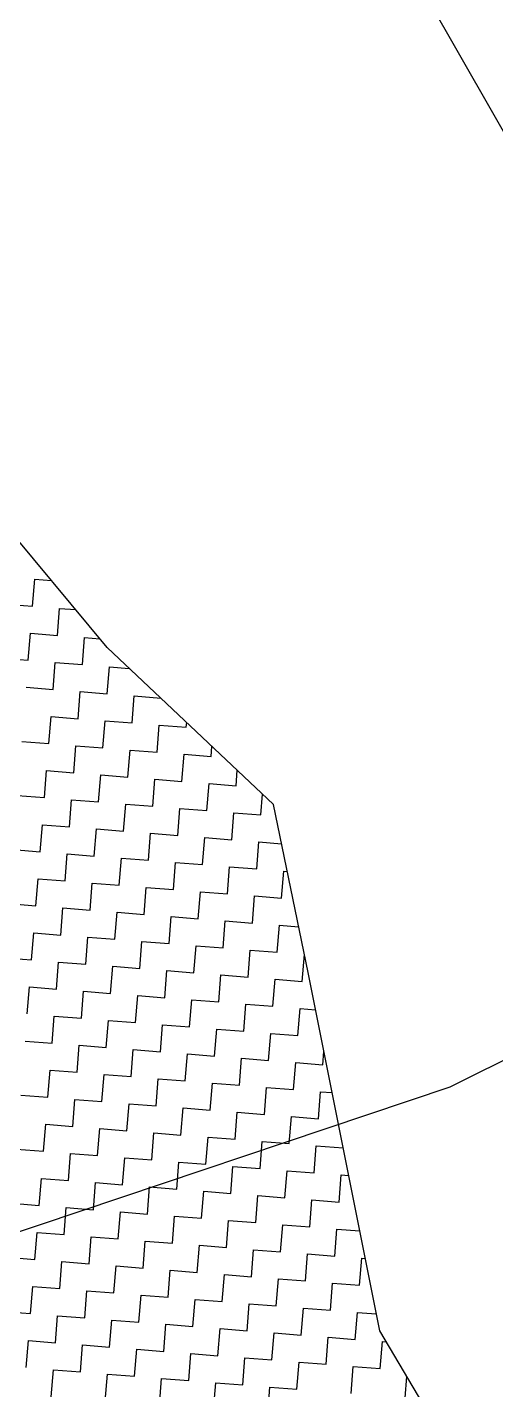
# Model space of a CAD drawing. Header units: metres. Extents: x 281680 to 283954, y 2020493 to 2022850.
# Drawn here: x 282471.5 to 282581.3, y 2022033.9 to 2022353.7 of the extents above; entities that cross this region are included whole.
import ezdxf

# ---------------------------------------------------------------- set-up
doc = ezdxf.new("R2010")
doc.units = ezdxf.units.M
doc.header["$MEASUREMENT"] = 0
for name, color, linetype in [('POLY_HATCH', 12, 'Continuous'), ('POLY_PARCEL', 6, 'Continuous'), ('V_BOUND_LINE', 7, 'Continuous')]:
    doc.layers.add(name, color=color, linetype=linetype)

msp = doc.modelspace()

# ---------------------------------------------------------------- linework, layer by layer
at = {"layer": 'POLY_HATCH'}
for p, q in [((282490.23, 2022208.13), (282451.04, 2022255.19)), ((282529.22, 2022171.31), (282490.23, 2022208.13)), ((282537.32, 2022131.83), (282529.22, 2022171.31)), ((282554.13, 2022047.73), (282537.32, 2022131.83)), ((282575.76, 2022011.26), (282554.13, 2022047.73))]:
    msp.add_line(p, q, dxfattribs=at)
at = {"layer": 'POLY_HATCH', "linetype": 'Continuous'}
for p, q in [((282472.7, 2022217.84), (282473.21, 2022224.18)), ((282473.21, 2022224.18), (282477.13, 2022223.87)), ((282466.36, 2022218.34), (282472.7, 2022217.84)), ((282478.54, 2022210.98), (282479.05, 2022217.33)), ((282479.05, 2022217.33), (282482.82, 2022217.03)), ((282471.69, 2022205.14), (282472.2, 2022211.49)), ((282472.2, 2022211.49), (282478.54, 2022210.98)), ((282484.38, 2022204.13), (282484.89, 2022210.48)), ((282484.89, 2022210.48), (282488.52, 2022210.19)), ((282465.34, 2022205.65), (282471.69, 2022205.14)), ((282477.53, 2022198.29), (282478.04, 2022204.64)), ((282478.04, 2022204.64), (282484.38, 2022204.13)), ((282490.23, 2022197.28), (282490.73, 2022203.63)), ((282490.73, 2022203.63), (282495.4, 2022203.25)), ((282471.18, 2022198.8), (282477.53, 2022198.29)), ((282483.37, 2022191.44), (282483.88, 2022197.79)), ((282483.88, 2022197.79), (282490.23, 2022197.28)), ((282496.07, 2022190.43), (282496.57, 2022196.77)), ((282496.57, 2022196.77), (282502.78, 2022196.28)), ((282476.52, 2022185.6), (282477.03, 2022191.94)), ((282477.03, 2022191.94), (282483.37, 2022191.44)), ((282489.21, 2022184.59), (282489.72, 2022190.93)), ((282489.72, 2022190.93), (282496.07, 2022190.43)), ((282501.91, 2022183.57), (282502.41, 2022189.92)), ((282502.41, 2022189.92), (282508.76, 2022189.42)), ((282508.76, 2022189.42), (282508.85, 2022190.55)), ((282470.17, 2022186.1), (282476.52, 2022185.6)), ((282482.36, 2022178.75), (282482.87, 2022185.09)), ((282482.87, 2022185.09), (282489.21, 2022184.59)), ((282495.05, 2022177.73), (282495.56, 2022184.08)), ((282495.56, 2022184.08), (282501.91, 2022183.57)), ((282507.75, 2022176.72), (282508.25, 2022183.07)), ((282508.25, 2022183.07), (282514.6, 2022182.56)), ((282514.6, 2022182.56), (282514.79, 2022184.94)), ((282520.44, 2022175.71), (282520.73, 2022179.32)), ((282475.51, 2022172.9), (282476.01, 2022179.25)), ((282476.01, 2022179.25), (282482.36, 2022178.75)), ((282488.2, 2022171.89), (282488.71, 2022178.24)), ((282488.71, 2022178.24), (282495.05, 2022177.73)), ((282500.9, 2022170.88), (282501.4, 2022177.23)), ((282501.4, 2022177.23), (282507.75, 2022176.72)), ((282513.59, 2022169.87), (282514.09, 2022176.22)), ((282514.09, 2022176.22), (282520.44, 2022175.71)), ((282469.16, 2022173.41), (282475.51, 2022172.9)), ((282526.28, 2022168.86), (282526.67, 2022173.71)), ((282481.35, 2022166.05), (282481.86, 2022172.4)), ((282481.86, 2022172.4), (282488.2, 2022171.89)), ((282494.04, 2022165.04), (282494.55, 2022171.39)), ((282494.55, 2022171.39), (282500.9, 2022170.88)), ((282506.74, 2022164.03), (282507.24, 2022170.38)), ((282507.24, 2022170.38), (282513.59, 2022169.87)), ((282474.5, 2022160.21), (282475, 2022166.56)), ((282475, 2022166.56), (282481.35, 2022166.05)), ((282519.43, 2022163.02), (282519.94, 2022169.36)), ((282519.94, 2022169.36), (282526.28, 2022168.86)), ((282487.19, 2022159.2), (282487.7, 2022165.55)), ((282487.7, 2022165.55), (282494.04, 2022165.04)), ((282499.88, 2022158.19), (282500.39, 2022164.53)), ((282500.39, 2022164.53), (282506.74, 2022164.03)), ((282512.58, 2022157.18), (282513.08, 2022163.52)), ((282513.08, 2022163.52), (282519.43, 2022163.02)), ((282468.15, 2022160.72), (282474.5, 2022160.21)), ((282525.27, 2022156.16), (282525.78, 2022162.51)), ((282525.78, 2022162.51), (282531.11, 2022162.09)), ((282480.34, 2022153.36), (282480.84, 2022159.7)), ((282480.84, 2022159.7), (282487.19, 2022159.2)), ((282493.03, 2022152.35), (282493.54, 2022158.69)), ((282493.54, 2022158.69), (282499.88, 2022158.19)), ((282505.73, 2022151.34), (282506.23, 2022157.68)), ((282506.23, 2022157.68), (282512.58, 2022157.18)), ((282473.49, 2022147.52), (282473.99, 2022153.86)), ((282473.99, 2022153.86), (282480.34, 2022153.36)), ((282518.42, 2022150.32), (282518.92, 2022156.67)), ((282518.92, 2022156.67), (282525.27, 2022156.16)), ((282531.11, 2022149.31), (282531.62, 2022155.66)), ((282531.62, 2022155.66), (282532.44, 2022155.59)), ((282486.18, 2022146.51), (282486.69, 2022152.85)), ((282486.69, 2022152.85), (282493.03, 2022152.35)), ((282498.87, 2022145.49), (282499.38, 2022151.84)), ((282499.38, 2022151.84), (282505.73, 2022151.34)), ((282511.57, 2022144.48), (282512.07, 2022150.83)), ((282512.07, 2022150.83), (282518.42, 2022150.32)), ((282467.14, 2022148.02), (282473.49, 2022147.52)), ((282524.26, 2022143.47), (282524.77, 2022149.82)), ((282524.77, 2022149.82), (282531.11, 2022149.31)), ((282479.33, 2022140.66), (282479.83, 2022147.01)), ((282479.83, 2022147.01), (282486.18, 2022146.51)), ((282492.02, 2022139.65), (282492.53, 2022146)), ((282492.53, 2022146), (282498.87, 2022145.49)), ((282504.71, 2022138.64), (282505.22, 2022144.99)), ((282505.22, 2022144.99), (282511.57, 2022144.48)), ((282472.47, 2022134.82), (282472.98, 2022141.17)), ((282472.98, 2022141.17), (282479.33, 2022140.66)), ((282517.41, 2022137.63), (282517.91, 2022143.98)), ((282517.91, 2022143.98), (282524.26, 2022143.47)), ((282530.1, 2022136.62), (282530.61, 2022142.97)), ((282530.61, 2022142.97), (282535.11, 2022142.61)), ((282485.17, 2022133.81), (282485.67, 2022140.16)), ((282485.67, 2022140.16), (282492.02, 2022139.65)), ((282497.86, 2022132.8), (282498.37, 2022139.15)), ((282498.37, 2022139.15), (282504.71, 2022138.64)), ((282510.55, 2022131.79), (282511.06, 2022138.14)), ((282511.06, 2022138.14), (282517.41, 2022137.63)), ((282466.13, 2022135.33), (282472.47, 2022134.82)), ((282523.25, 2022130.78), (282523.75, 2022137.12)), ((282523.75, 2022137.12), (282530.1, 2022136.62)), ((282535.94, 2022129.77), (282536.45, 2022136.09)), ((282478.32, 2022127.97), (282478.82, 2022134.32)), ((282478.82, 2022134.32), (282485.17, 2022133.81)), ((282491.01, 2022126.96), (282491.51, 2022133.31)), ((282491.51, 2022133.31), (282497.86, 2022132.8)), ((282503.7, 2022125.95), (282504.21, 2022132.3)), ((282504.21, 2022132.3), (282510.55, 2022131.79)), ((282471.46, 2022122.13), (282471.97, 2022128.48)), ((282471.97, 2022128.48), (282478.32, 2022127.97)), ((282516.4, 2022124.94), (282516.9, 2022131.28)), ((282516.9, 2022131.28), (282523.25, 2022130.78)), ((282529.09, 2022123.93), (282529.6, 2022130.27)), ((282529.6, 2022130.27), (282535.94, 2022129.77)), ((282484.16, 2022121.12), (282484.66, 2022127.47)), ((282484.66, 2022127.47), (282491.01, 2022126.96)), ((282496.85, 2022120.11), (282497.36, 2022126.45)), ((282497.36, 2022126.45), (282503.7, 2022125.95)), ((282509.54, 2022119.1), (282510.05, 2022125.44)), ((282510.05, 2022125.44), (282516.4, 2022124.94)), ((282522.24, 2022118.08), (282522.74, 2022124.43)), ((282522.74, 2022124.43), (282529.09, 2022123.93)), ((282534.93, 2022117.07), (282535.44, 2022123.42)), ((282535.44, 2022123.42), (282539.06, 2022123.13)), ((282477.3, 2022115.28), (282477.81, 2022121.62)), ((282477.81, 2022121.62), (282484.16, 2022121.12)), ((282490, 2022114.27), (282490.5, 2022120.61)), ((282490.5, 2022120.61), (282496.85, 2022120.11)), ((282502.69, 2022113.25), (282503.2, 2022119.6)), ((282503.2, 2022119.6), (282509.54, 2022119.1)), ((282515.38, 2022112.24), (282515.89, 2022118.59)), ((282515.89, 2022118.59), (282522.24, 2022118.08)), ((282470.96, 2022115.78), (282477.3, 2022115.28)), ((282528.08, 2022111.23), (282528.58, 2022117.58)), ((282528.58, 2022117.58), (282534.93, 2022117.07)), ((282483.14, 2022108.43), (282483.65, 2022114.77)), ((282483.65, 2022114.77), (282490, 2022114.27)), ((282495.84, 2022107.41), (282496.34, 2022113.76)), ((282496.34, 2022113.76), (282502.69, 2022113.25)), ((282508.53, 2022106.4), (282509.04, 2022112.75)), ((282509.04, 2022112.75), (282515.38, 2022112.24)), ((282540.77, 2022110.22), (282541.02, 2022113.32)), ((282521.23, 2022105.39), (282521.73, 2022111.74)), ((282521.73, 2022111.74), (282528.08, 2022111.23)), ((282533.92, 2022104.38), (282534.42, 2022110.73)), ((282534.42, 2022110.73), (282540.77, 2022110.22)), ((282476.29, 2022102.58), (282476.8, 2022108.93)), ((282476.8, 2022108.93), (282483.14, 2022108.43)), ((282488.99, 2022101.57), (282489.49, 2022107.92)), ((282489.49, 2022107.92), (282495.84, 2022107.41)), ((282501.68, 2022100.56), (282502.19, 2022106.91)), ((282502.19, 2022106.91), (282508.53, 2022106.4)), ((282514.37, 2022099.55), (282514.88, 2022105.9)), ((282514.88, 2022105.9), (282521.23, 2022105.39)), ((282469.95, 2022103.09), (282476.29, 2022102.58)), ((282527.07, 2022098.54), (282527.57, 2022104.89)), ((282527.57, 2022104.89), (282533.92, 2022104.38)), ((282539.76, 2022097.53), (282540.27, 2022103.87)), ((282540.27, 2022103.87), (282542.95, 2022103.66)), ((282482.13, 2022095.73), (282482.64, 2022102.08)), ((282482.64, 2022102.08), (282488.99, 2022101.57)), ((282494.83, 2022094.72), (282495.33, 2022101.07)), ((282495.33, 2022101.07), (282501.68, 2022100.56)), ((282507.52, 2022093.71), (282508.03, 2022100.06)), ((282508.03, 2022100.06), (282514.37, 2022099.55)), ((282475.28, 2022089.89), (282475.79, 2022096.24)), ((282475.79, 2022096.24), (282482.13, 2022095.73)), ((282520.21, 2022092.7), (282520.72, 2022099.04)), ((282520.72, 2022099.04), (282527.07, 2022098.54)), ((282532.91, 2022091.69), (282533.41, 2022098.03)), ((282533.41, 2022098.03), (282539.76, 2022097.53)), ((282487.97, 2022088.88), (282488.48, 2022095.23)), ((282488.48, 2022095.23), (282494.83, 2022094.72)), ((282500.67, 2022087.87), (282501.17, 2022094.21)), ((282501.17, 2022094.21), (282507.52, 2022093.71)), ((282513.36, 2022086.86), (282513.87, 2022093.2)), ((282513.87, 2022093.2), (282520.21, 2022092.7)), ((282468.93, 2022090.4), (282475.28, 2022089.89)), ((282526.06, 2022085.84), (282526.56, 2022092.19)), ((282526.56, 2022092.19), (282532.91, 2022091.69)), ((282538.75, 2022084.83), (282539.25, 2022091.18)), ((282539.25, 2022091.18), (282545.55, 2022090.68)), ((282481.12, 2022083.04), (282481.63, 2022089.38)), ((282481.63, 2022089.38), (282487.97, 2022088.88)), ((282493.82, 2022082.03), (282494.32, 2022088.37)), ((282494.32, 2022088.37), (282500.67, 2022087.87)), ((282506.51, 2022081.02), (282507.01, 2022087.36)), ((282507.01, 2022087.36), (282513.36, 2022086.86)), ((282474.27, 2022077.2), (282474.78, 2022083.54)), ((282474.78, 2022083.54), (282481.12, 2022083.04)), ((282519.2, 2022080), (282519.71, 2022086.35)), ((282519.71, 2022086.35), (282526.06, 2022085.84)), ((282531.9, 2022078.99), (282532.4, 2022085.34)), ((282532.4, 2022085.34), (282538.75, 2022084.83)), ((282544.59, 2022077.98), (282545.1, 2022084.33)), ((282545.1, 2022084.33), (282546.84, 2022084.19)), ((282486.96, 2022076.19), (282487.47, 2022082.53)), ((282487.47, 2022082.53), (282493.82, 2022082.03)), ((282499.66, 2022075.17), (282500.16, 2022081.52)), ((282500.16, 2022081.52), (282506.51, 2022081.02)), ((282512.35, 2022074.16), (282512.86, 2022080.51)), ((282512.86, 2022080.51), (282519.2, 2022080)), ((282467.92, 2022077.7), (282474.27, 2022077.2)), ((282525.04, 2022073.15), (282525.55, 2022079.5)), ((282525.55, 2022079.5), (282531.9, 2022078.99)), ((282537.74, 2022072.14), (282538.24, 2022078.49)), ((282538.24, 2022078.49), (282544.59, 2022077.98)), ((282480.11, 2022070.34), (282480.62, 2022076.69)), ((282480.62, 2022076.69), (282486.96, 2022076.19)), ((282492.8, 2022069.33), (282493.31, 2022075.68)), ((282493.31, 2022075.68), (282499.66, 2022075.17)), ((282505.5, 2022068.32), (282506, 2022074.67)), ((282506, 2022074.67), (282512.35, 2022074.16)), ((282473.26, 2022064.5), (282473.76, 2022070.85)), ((282473.76, 2022070.85), (282480.11, 2022070.34)), ((282518.19, 2022067.31), (282518.7, 2022073.66)), ((282518.7, 2022073.66), (282525.04, 2022073.15)), ((282530.88, 2022066.3), (282531.39, 2022072.65)), ((282531.39, 2022072.65), (282537.74, 2022072.14)), ((282543.58, 2022065.29), (282544.08, 2022071.63)), ((282544.08, 2022071.63), (282549.44, 2022071.21)), ((282485.95, 2022063.49), (282486.46, 2022069.84)), ((282486.46, 2022069.84), (282492.8, 2022069.33)), ((282498.65, 2022062.48), (282499.15, 2022068.83)), ((282499.15, 2022068.83), (282505.5, 2022068.32)), ((282511.34, 2022061.47), (282511.84, 2022067.82)), ((282511.84, 2022067.82), (282518.19, 2022067.31)), ((282466.91, 2022065.01), (282473.26, 2022064.5)), ((282524.03, 2022060.46), (282524.54, 2022066.8)), ((282524.54, 2022066.8), (282530.88, 2022066.3)), ((282536.73, 2022059.45), (282537.23, 2022065.79)), ((282537.23, 2022065.79), (282543.58, 2022065.29)), ((282549.42, 2022058.43), (282549.93, 2022064.78)), ((282549.93, 2022064.78), (282550.74, 2022064.72)), ((282479.1, 2022057.65), (282479.6, 2022064)), ((282479.6, 2022064), (282485.95, 2022063.49)), ((282491.79, 2022056.64), (282492.3, 2022062.99)), ((282492.3, 2022062.99), (282498.65, 2022062.48)), ((282504.49, 2022055.63), (282504.99, 2022061.97)), ((282504.99, 2022061.97), (282511.34, 2022061.47)), ((282472.25, 2022051.81), (282472.75, 2022058.16)), ((282472.75, 2022058.16), (282479.1, 2022057.65)), ((282517.18, 2022054.62), (282517.69, 2022060.96)), ((282517.69, 2022060.96), (282524.03, 2022060.46)), ((282529.87, 2022053.61), (282530.38, 2022059.95)), ((282530.38, 2022059.95), (282536.73, 2022059.45)), ((282542.57, 2022052.59), (282543.07, 2022058.94)), ((282543.07, 2022058.94), (282549.42, 2022058.43)), ((282484.94, 2022050.8), (282485.45, 2022057.15)), ((282485.45, 2022057.15), (282491.79, 2022056.64)), ((282497.63, 2022049.79), (282498.14, 2022056.13)), ((282498.14, 2022056.13), (282504.49, 2022055.63)), ((282510.33, 2022048.78), (282510.83, 2022055.12)), ((282510.83, 2022055.12), (282517.18, 2022054.62)), ((282465.9, 2022052.32), (282472.25, 2022051.81)), ((282523.02, 2022047.76), (282523.53, 2022054.11)), ((282523.53, 2022054.11), (282529.87, 2022053.61)), ((282535.71, 2022046.75), (282536.22, 2022053.1)), ((282536.22, 2022053.1), (282542.57, 2022052.59)), ((282548.41, 2022045.74), (282548.91, 2022052.09)), ((282548.91, 2022052.09), (282553.33, 2022051.74)), ((282478.09, 2022044.96), (282478.59, 2022051.3)), ((282478.59, 2022051.3), (282484.94, 2022050.8)), ((282490.78, 2022043.95), (282491.29, 2022050.29)), ((282491.29, 2022050.29), (282497.63, 2022049.79)), ((282503.47, 2022042.93), (282503.98, 2022049.28)), ((282503.98, 2022049.28), (282510.33, 2022048.78)), ((282516.17, 2022041.92), (282516.67, 2022048.27)), ((282516.67, 2022048.27), (282523.02, 2022047.76)), ((282471.24, 2022039.12), (282471.74, 2022045.46)), ((282471.74, 2022045.46), (282478.09, 2022044.96)), ((282528.86, 2022040.91), (282529.37, 2022047.26)), ((282529.37, 2022047.26), (282535.71, 2022046.75)), ((282541.56, 2022039.9), (282542.06, 2022046.25)), ((282542.06, 2022046.25), (282548.41, 2022045.74)), ((282554.25, 2022038.89), (282554.75, 2022045.24)), ((282554.75, 2022045.24), (282555.65, 2022045.16)), ((282483.93, 2022038.1), (282484.43, 2022044.45)), ((282484.43, 2022044.45), (282490.78, 2022043.95)), ((282496.62, 2022037.09), (282497.13, 2022043.44)), ((282497.13, 2022043.44), (282503.47, 2022042.93)), ((282509.32, 2022036.08), (282509.82, 2022042.43)), ((282509.82, 2022042.43), (282516.17, 2022041.92)), ((282477.08, 2022032.26), (282477.58, 2022038.61)), ((282477.58, 2022038.61), (282483.93, 2022038.1)), ((282522.01, 2022035.07), (282522.52, 2022041.42)), ((282522.52, 2022041.42), (282528.86, 2022040.91)), ((282534.7, 2022034.06), (282535.21, 2022040.41)), ((282535.21, 2022040.41), (282541.56, 2022039.9)), ((282547.4, 2022033.05), (282547.9, 2022039.39)), ((282547.9, 2022039.39), (282554.25, 2022038.89)), ((282489.77, 2022031.25), (282490.28, 2022037.6)), ((282490.28, 2022037.6), (282496.62, 2022037.09)), ((282502.46, 2022030.24), (282502.97, 2022036.59)), ((282502.97, 2022036.59), (282509.32, 2022036.08)), ((282515.16, 2022029.23), (282515.66, 2022035.58)), ((282515.66, 2022035.58), (282522.01, 2022035.07)), ((282560.09, 2022032.04), (282560.49, 2022037.02)), ((282527.85, 2022028.22), (282528.36, 2022034.56)), ((282528.36, 2022034.56), (282534.7, 2022034.06))]:
    msp.add_line(p, q, dxfattribs=at)
at = {"layer": 'POLY_PARCEL'}
for p, q in [((282570.63, 2022105.02), (282678.95, 2022159.25)), ((282349.37, 2022030.62), (282570.63, 2022105.02))]:
    msp.add_line(p, q, dxfattribs=at)
at = {"layer": 'V_BOUND_LINE'}
msp.add_line((282675.82, 2022167.04), (282520.78, 2022438.45), dxfattribs=at)

doc.saveas('drawing.dxf')
